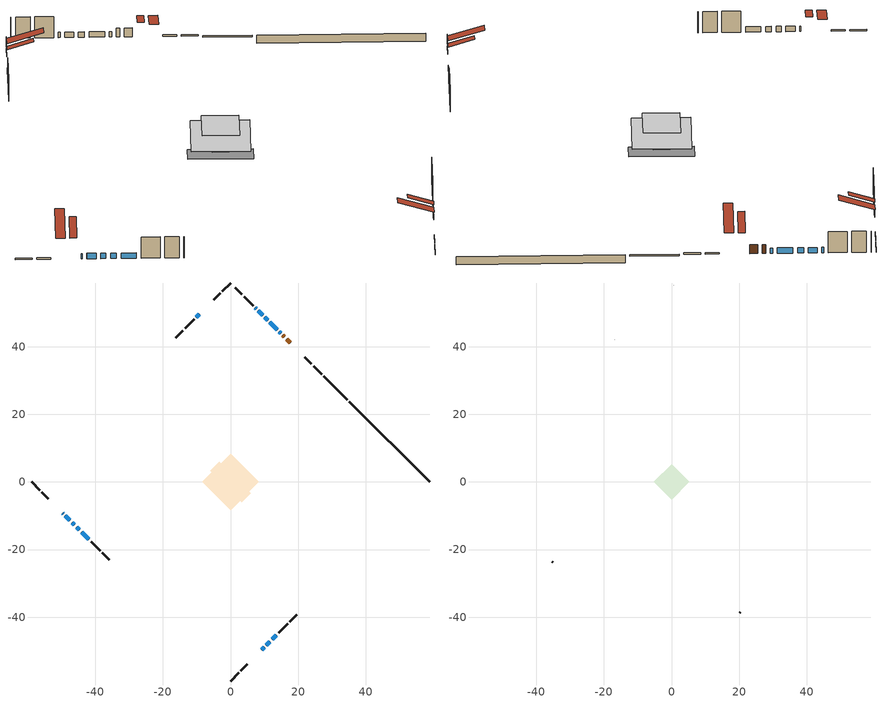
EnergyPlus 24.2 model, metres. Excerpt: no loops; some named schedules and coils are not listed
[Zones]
conditioned space
 floor outside (Floor1 construction): -2.36,0 0,2.36 2.36,0 0,-2.36 z0.15
 floor adiabatic (Floor3 construction): -2.36,0 0,2.36 2.36,0 0,-2.36 z0.15
 floor adiabatic (AdiabaticFloorConstruction): -8.33,0 0,8.33 8.33,0 0,-8.33 z2.59
 floor foundation (Slab1 construction): -5.93,3.33 -3.33,5.93 5.93,-3.33 3.33,-5.93 z-1.68
 floor foundation (Slab2 construction): -2.36,0 0,2.36 2.36,0 0,-2.36 z-0.15
 wall outside (RimJoist1 construction): 0,-58.88 2.38,-56.5 / -58.88,0 -56.5,-2.38 / 0,58.88 -2.38,56.5 / 26.97,31.92 24.58,34.3 z0.15:0.45
 wall outside (RimJoist2 construction): 3.04,-55.85 5,-53.89 / -55.85,-3.04 -53.89,-5 / -3.04,55.85 -5,53.89 / 23.93,34.96 21.97,36.91 z0.15:0.45
 wall outside (AdiabaticWallConstruction 1): 17.68,41.2 16.6,42.28 / 15.95,42.94 15.49,43.39 z0.15:2.18
 wall outside (AdiabaticWallConstruction): -49.6,-9.28 -49.48,-9.4 / 9.28,-49.6 9.97,-48.91 / 10.63,-48.26 11.65,-47.24 / 14.84,44.05 14.49,44.4 / 13.83,45.05 11.65,47.24 / 10.99,47.89 10.17,48.72 / -48.83,-10.06 -47.55,-11.33 / 9.51,49.37 8.24,50.65 / 7.58,51.3 7.35,51.53 / 12.31,-46.58 13.58,-45.3 / -46.9,-11.99 -46.18,-12.7 / -9.28,49.6 -10.13,48.75 / -45.53,-13.36 -44.7,-14.19 / -44.04,-14.84 -41.89,-17 z0.15:1.37
 wall outside (Wall1 construction): 14.24,-44.65 16.89,-42 / -41.23,-17.65 -38.58,-20.31 / -10.79,48.1 -13.44,45.45 / 6.7,52.19 4.05,54.84 z0.15:5.03
 wall outside (Wall2 construction): 17.55,-41.34 19.58,-39.31 / -37.92,-20.96 -35.89,-22.99 / -14.1,44.79 -16.13,42.76 / 3.39,55.5 1.36,57.53 z0.15:5.03
 wall foundation (FoundationWall1 construction): 58.88,0 35.18,23.71 z-1.68:0.15
 wall foundation (FoundationWall2 construction): 34.52,24.36 27.62,31.26 z-0.15:0.15
 window (WindowConstruction 12): -49.6,-9.28 -49.48,-9.4 z0.15:1.37
 window (WindowConstruction 4): 9.28,-49.6 9.97,-48.92 z0.15:1.37
 window (WindowConstruction 5): 10.63,-48.26 11.65,-47.24 z0.15:1.37
 window (WindowConstruction 6): 14.83,44.05 14.49,44.4 z0.15:1.37
 window (WindowConstruction 7): 13.83,45.05 11.65,47.24 z0.15:1.37
 window (WindowConstruction 8): 10.99,47.89 10.17,48.72 z0.15:1.37
 window (WindowConstruction 9): -48.83,-10.06 -47.55,-11.33 z0.15:1.37
 window (WindowConstruction 10): 9.51,49.38 8.24,50.65 z0.15:1.37
 window (WindowConstruction 13): 7.58,51.31 7.35,51.53 z0.15:1.37
 window (WindowConstruction 11): 12.31,-46.58 13.58,-45.31 z0.15:1.37
 window (WindowConstruction): -46.9,-11.99 -46.18,-12.7 z0.15:1.37
 window (WindowConstruction 1): -9.28,49.6 -10.13,48.75 z0.15:1.37
 window (WindowConstruction 2): -45.53,-13.36 -44.7,-14.19 z0.15:1.37
 window (WindowConstruction 3): -44.04,-14.84 -41.89,-17 z0.15:1.37
 door (Door): 17.68,41.2 16.6,42.28 z0.15:2.18
 door (Door 1): 15.95,42.94 15.49,43.39 z0.15:2.18
 ceiling adiabatic (AdiabaticFloorConstruction): 0,-8.33 8.33,0 0,8.33 -8.33,0 z2.59
 roof outside (Roof2 construction): 8.63,-50.26,5.03 4.95,-46.58,6.76 3.98,-47.55,6.76 7.66,-51.23,5.03; -50.26,-8.63,5.03 -46.58,-4.95,6.76 -47.55,-3.98,6.76 -51.23,-7.66,5.03; -8.63,50.26,5.03 -4.95,46.58,6.76 -3.98,47.55,6.76 -7.66,51.23,5.03; 18.34,40.54,5.03 14.66,36.87,6.76 15.63,35.9,6.76 19.31,39.58,5.03
attic - vented
 floor to conditioned space (Floor2 construction Reversed): -5.25,0 0,5.25 5.25,0 0,-5.25 z5.03
 wall outside (Wall3 construction): 20.23,-38.65 20.28,-38.61 / -35.23,-23.65 -35.19,-23.7 / -16.78,42.1 -16.83,42.06 / 0.7,58.18 0.66,58.23 z0.15:5.03
 roof outside (Roof1 construction): 7,-51.89,5.03 1.89,-46.77,7.44 0.54,-48.12,7.44 5.65,-53.23,5.03; -51.89,-7,5.03 -46.77,-1.89,7.44 -48.12,-0.54,7.44 -53.23,-5.65,5.03; -7,51.89,5.03 -1.89,46.77,7.44 -0.54,48.12,7.44 -5.65,53.23,5.03; 19.97,38.92,5.03 14.85,33.81,7.44 16.2,32.46,7.44 21.31,37.57,5.03
[Building]
Building 1: Terrain=Suburbs
[Site:Location]
Sydney AP_NS: Latitude {deg}=46.16; Longitude {deg}=-60.05; Time Zone {hr}=-4; Elevation {m}=62; Keep Site Location Information=Yes
[Site:GroundTemperature:Shallow]
2.62187, 0.93492, 0.799824, 1.60037, 4.8141, 8.01286, 10.786, 12.5427, 12.692, 11.2632, 8.56075, 5.46011
[Site:WaterMainsTemperature]
Calculation Method=Schedule; Temperature Schedule=mains temperature schedule
[Material] Roughness=Rough; Thermal Absorptance=0.9
Name | Thickness {m} | Conductivity {W/m-K} | Density {kg/m3} | Specific Heat {J/kg-K} | Solar Absorptance | Visible Absorptance
asphalt or fiberglass shingles | 0.00635 | 0.162714 | 1121.4 | 1465.45 | 0.4 | 0.4
ceiling loosefill ins | 0.0846667 | 0.0480833 | 16.02 | 1046.75 | 0.7 | 0.7
ceiling stud and cavity | 0.1397 | 0.0917193 | 65.682 | 1177.47 | 0.7 | 0.7
concrete 4.0 in. | 0.1016 | 1.803125 | 2242.8 | 837.4 | 0.7 | 0.7
concrete 8.0 in. | 0.2032 | 1.803125 | 2242.8 | 837.4 | 0.7 | 0.7
door material | 0.04445 | 0.053851 | 512.64 | 1214.23 | 0.7 | 0.7
door material 1 | 0.04445 | 0.188738 | 512.64 | 1214.23 | 0.7 | 0.7
exterior vertical ins | 0.00108814 | 0.029427 | 32.04 | 1214.23 | 0.7 | 0.7
floor covering | 0.0127 | 9.015625 | 54.468 | 1339.84 | 0.6 | 0.6
floor covering 1 | 0.0127 | 0.0433444 | 54.468 | 1339.84 | 0.6 | 0.6
floor rigid ins; wall rigid ins | 0.512978 | 0.029427 | 32.04 | 1214.23 | 0.7 | 0.7
floor stud and cavity | 0.0889 | 0.256934 | 50.32683 | 1063.81 | 0.7 | 0.7
floor stud and cavity 1 | 0.0889 | 0.327416 | 50.32683 | 1063.81 | 0.7 | 0.7
floor stud and cavity 2 | 0.1397 | 1.75129 | 37.0049 | 1207.88 | 0.7 | 0.7
furniture material conditioned space 1 | 0.1524 | 0.115458 | 640.8 | 1214.23 | 0.6 | 0.6
gypsum board | 0.0127 | 0.160291 | 801 | 837.4 | 0.6 | 0.6
osb sheathing 0.5 in. | 0.0127 | 0.115458 | 512.64 | 1214.23 | 0.7 | 0.7
osb sheathing 0.75 in. | 0.01905 | 0.115458 | 512.64 | 1214.23 | 0.7 | 0.7
rim joist stud and cavity | 0.0508 | 0.177588 | 50.32683 | 1063.81 | 0.6 | 0.6
rim joist stud and cavity 1 | 0.0508 | 0.126838 | 50.32683 | 1063.81 | 0.6 | 0.6
roof rigid ins | 0.051816 | 0.029427 | 32.04 | 1214.23 | 0.7 | 0.7
roof stud and cavity | 0.2032 | 2.18629 | 78.34581 | 1123.46 | 0.7 | 0.7
wall stud and cavity | 0.1397 | 0.0943382 | 139.0536 | 1170.24 | 0.7 | 0.7
wall stud and cavity 1 | 0.1397 | 0.0934493 | 139.0536 | 1170.24 | 0.7 | 0.7
wall stud and cavity 2 | 0.0889 | 6.1454 | 50.32683 | 1063.81 | 0.6 | 0.6
wall stud and cavity 3 | 0.0889 | 0.380278 | 52.3479 | 1209.89 | 0.7 | 0.7
wall stud and cavity 4 | 0.0889 | 0.391764 | 83.0341 | 1211.67 | 0.7 | 0.7
wood siding | 0.0254 | 0.102417 | 544.68 | 1172.36 | 0.4 | 0.4
wood siding 1 | 0.00254 | 0.102417 | 544.68 | 1172.36 | 0.4 | 0.4
wood siding 2; wood siding 3; wood siding 4 | 0.0254 | 0.102417 | 544.68 | 1172.36 | 0.7 | 0.7
[WindowMaterial:SimpleGlazingSystem]
Name | U-Factor {W/m2-K} | Solar Heat Gain Coefficient
WindowMaterial | 5.675161 | 0.74
WindowMaterial 1 | 5.71377 | 0.75
WindowMaterial 10 | 2.75156 | 0.41
WindowMaterial 2 | 5.70412 | 0.75
WindowMaterial 3 | 2.77541 | 0.52
WindowMaterial 4 | 2.78052 | 0.55
WindowMaterial 5 | 2.77541 | 0.51
WindowMaterial 6 | 2.765186 | 0.47
WindowMaterial 7 | 2.82821 | 0.59
WindowMaterial 8 | 5.62065 | 0.73
WindowMaterial 9 | 2.72147 | 0.52
[Construction]
AdiabaticFloorConstruction: floor stud and cavity 2, floor rigid ins, osb sheathing 0.75 in., floor covering 1
AdiabaticWallConstruction: wood siding 3, wall rigid ins, wall stud and cavity 3, gypsum board
AdiabaticWallConstruction 1: wood siding 4, wall rigid ins, wall stud and cavity 3, gypsum board
Door: door material
Door 1: door material 1
Floor1 construction: floor stud and cavity, floor covering
Floor2 construction Reversed: gypsum board, ceiling stud and cavity, ceiling loosefill ins
Floor3 construction: floor stud and cavity 1, floor covering
FoundationWall1 construction; FoundationWall2 construction: concrete 8.0 in.
furniture construction conditioned space 1: furniture material conditioned space 1
PartitionWallConstruction: gypsum board, wall stud and cavity 4, gypsum board
RimJoist1 construction: wood siding 2, rim joist stud and cavity
RimJoist2 construction: wood siding 2, rim joist stud and cavity 1
Roof1 construction: asphalt or fiberglass shingles
Roof2 construction: asphalt or fiberglass shingles, roof rigid ins, osb sheathing 0.75 in., roof stud and cavity, gypsum board
Slab1 construction; Slab2 construction: concrete 4.0 in.
Wall1 construction: wood siding, osb sheathing 0.5 in., wall stud and cavity, gypsum board
Wall2 construction: wood siding, osb sheathing 0.5 in., wall stud and cavity 1, gypsum board
Wall3 construction: wood siding 1, wall stud and cavity 2
WindowConstruction: WindowMaterial
WindowConstruction 1: WindowMaterial 1
WindowConstruction 10; WindowConstruction 11; WindowConstruction 9: WindowMaterial 8
WindowConstruction 12: WindowMaterial 9
WindowConstruction 13: WindowMaterial 10
WindowConstruction 2; WindowConstruction 8: WindowMaterial 2
WindowConstruction 3: WindowMaterial 3
WindowConstruction 4: WindowMaterial 4
WindowConstruction 5: WindowMaterial 5
WindowConstruction 6: WindowMaterial 6
WindowConstruction 7: WindowMaterial 7
[Zone] Multiplier=1; Part of Total Floor Area=Yes
Name | Volume {m3}
attic - vented | 21.5505
conditioned space | 425.7
[Space]
Name | Zone | Volume {m3}
attic - vented 1 | attic - vented | 21.5505
conditioned space 1 | conditioned space | 425.7
[ZoneInfiltration:EffectiveLeakageArea]
infil attic - vented 1: Zone or Space=attic - vented 1; Schedule=Always On Discrete; Effective Air Leakage Area {cm2}=1944.35; Stack Coefficient=0.000506695; Wind Coefficient=1.52087e-05
[ZoneMixing]
whole house fan mix: Zone or Space=attic - vented; Schedule=Always On Continuous; Design Flow Rate Calculation Method=Flow/Zone; Design Flow Rate {m3/s}=0; Source Zone or Space=conditioned space
[SurfaceProperty:ExposedFoundationPerimeter] Exposed Perimeter Calculation Method=TotalExposedPerimeter
Name | Total Exposed Perimeter {m}
Slab1 | 33.528
Slab2 | 9.754
[InternalMass] Zone or ZoneList=conditioned space; Space or SpaceList=conditioned space 1
Name | Construction | Surface Area {m2}
furniture mass conditioned space 1 | furniture construction conditioned space 1 | 88.1928
partition wall mass | PartitionWallConstruction | 209.326
[Lights]
interior lighting: Zone or ZoneList or Space or SpaceList=conditioned space 1; Schedule=interior lighting schedule; Design Level Calculation Method=LightingLevel; Lighting Level {W}=343.2; Return Air Fraction=0; Fraction Radiant=0.6; Fraction Visible=0.2; Fraction Replaceable=1
[People]
occupants: Zone or ZoneList or Space or SpaceList=conditioned space 1; Number of People Schedule=occupants schedule; Number of People Calculation Method=People; Number of People=3; Fraction Radiant=0.314171; Sensible Heat Fraction=0.56303; Activity Level Schedule=occupants activity schedule; Carbon Dioxide Generation Rate {m3/s-W}=0; Enable ASHRAE 55 Comfort Warnings=No; Mean Radiant Temperature Calculation Type=EnclosureAveraged
[ElectricEquipment] Zone or ZoneList or Space or SpaceList=conditioned space 1; Design Level Calculation Method=EquipmentLevel
Name | Schedule | Design Level {W} | Fraction Latent | Fraction Radiant | Fraction Lost
clothes dryer | clothes dryer schedule | 140.772 | 0.015 | 0.081 | 0.85
clothes washer | clothes washer schedule | 32.1985 | 0.03 | 0.162 | 0.7
cooking range | cooking range schedule | 215.147 | 0.08 | 0.432 | 0.2
dishwasher | dishwasher schedule | 66.8632 | 0.3 | 0.18 | 0.4
fridge | fridge schedule | 72.9452 | 0 | 0.6 | 0
mech vent house fan | mech vent house fan schedule | 0 | 0 | 0 | 1
mech vent house fan cfis | mech vent house fan cfis schedule | 0 | 0 | 0 | 0
misc plug loads | misc plug loads schedule | 494.7 | 0.045 | 0.513 | 0.1
whole house fan | Always On Discrete | 0 | 0 | 0 | 1
[OtherEquipment] Zone or ZoneList or Space or SpaceList=conditioned space 1; Design Level Calculation Method=EquipmentLevel
Name | Fuel Type | Schedule | Design Level {W} | Fraction Latent | Fraction Radiant | Fraction Lost
clothes dryer 1 | Electricity | clothes dryer schedule | 0 | 0.015 | 0.081 | 0.85
cooking range 1 | Electricity | cooking range schedule | 0 | 0.08 | 0.432 | 0.2
general water use latent | None | general water use schedule | 62.594 | 1 | 0 | 0
general water use sensible | None | general water use schedule | -61.6891 | 0 | 0.6 | 0
mech vent house fan latent load | None | Always On Discrete | 0 | 1 | 0 | 0
mech vent house fan sensible load | None | Always On Discrete | 0 | 0 | 0 | 0
water heater energy adjustment1 | Electricity | Always On Discrete | 0.01 | 0 | 0 | 1
[ZoneInfiltration:DesignFlowRate] Zone or ZoneList or Space or SpaceList=conditioned space 1; Schedule=Always On Discrete; Design Flow Rate Calculation Method=Flow/Zone; Design Flow Rate {m3/s}=0
infil flow; natural vent flow; whole house fan flow
[ZoneControl:Thermostat]
conditioned space Thermostat: Zone or ZoneList=conditioned space; Control Type Schedule=conditioned space Thermostat Schedule; Control 1=conditioned space temperature setpoint; Temperature Difference Between Cutout And Setpoint {deltaC}=0
[ThermostatSetpoint:DualSetpoint]
conditioned space temperature setpoint: Heating Setpoint Temperature Schedule=heating setpoint; Cooling Setpoint Temperature Schedule=cooling setpoint
[AirLoopHVAC:UnitarySystem]
unit heater unitary system: Control Type=Load; Controlling Zone or Thermostat Location=conditioned space; Dehumidification Control Type=None; Availability Schedule=Always On Discrete; Supply Fan=unit heater supply fan; Fan Placement=BlowThrough; Supply Air Fan Operating Mode Schedule=unit heater auto fan schedule; Heating Coil=unit heater htg coil; DX Heating Coil Sizing Ratio=1; Use DOAS DX Cooling Coil=No; Minimum Supply Air Temperature {C}=2; Latent Load Control=SensibleOnlyLoadControl; Cooling Supply Air Flow Rate Method=None; Heating Supply Air Flow Rate Method=SupplyAirFlowRate; Heating Supply Air Flow Rate {m3/s}=0.00141584; No Load Supply Air Flow Rate Method=SupplyAirFlowRate; No Load Supply Air Flow Rate {m3/s}=0; No Load Supply Air Flow Rate Control Set To Low Speed=Yes; Maximum Supply Air Temperature {C}=48.8889; Maximum Outdoor Dry-Bulb Temperature for Supplemental Heater Operation {C}=21; Ancillary On-Cycle Electric Power {W}=0; Ancillary Off-Cycle Electric Power {W}=0
[Zone equipment]
conditioned space: electric baseboard, unit heater unitary system
[Foundation:Kiva] Initial Indoor Air Temperature {C}=18; Wall Depth Below Slab {m}=0.2032
Name | Wall Height Above Grade {m} | Custom Block Material Name 1 | Custom Block Depth 1 {m} | Custom Block X Position 1 {m} | Custom Block Z Position 1 {m}
Foundation Kiva 1 | 0.149992
Foundation Kiva 2 | 0.150023 | exterior vertical ins | 0.300015 | 0.2032 | 0
[Foundation:Kiva:Settings]
Soil Conductivity {W/m-K}=0.849921; Soil Density {kg/m3}=1842.3; Soil Specific Heat {J/kg-K}=418.7; Ground Solar Absorptivity=0.9; Ground Thermal Absorptivity=0.9; Ground Surface Roughness {m}=0.03; Far-Field Width {m}=40; Deep-Ground Boundary Condition=ZeroFlux; Deep-Ground Depth {m}=40; Minimum Cell Dimension {m}=0.2; Maximum Cell Growth Coefficient=3; Simulation Timestep=Timestep
[Exterior:Lights]
exterior lighting: Schedule=exterior lighting schedule; Design Level {W}=75.6
[EnergyManagementSystem:Sensor] Output:Variable or Output:Meter Index Key=conditioned space
Name | Output:Variable or Output:Meter
conditioned_space_clg_unmet_s | Zone Cooling Setpoint Not Met Time
conditioned_space_htg_unmet_s | Zone Heating Setpoint Not Met Time
fridge_tin_s; tin_s; tin_s_1 | Zone Mean Air Temperature
tout_s | Zone Outdoor Air Drybulb Temperature
win_s | Zone Air Humidity Ratio
[Schedule:Constant]
Name | Hourly Value
Always On Continuous; mech vent house fan schedule; mech vent house fan cfis schedule; Always On Discrete | 1
occupants activity schedule | 117.228
fridge schedule; unit heater auto fan schedule | 0
[Schedule:Week:Daily]
interior lighting schedule Week Rule - Jan1-Jan27: interior lighting schedule day, interior lighting schedule day, interior lighting schedule day, interior lighting schedule day, interior lighting schedule day, interior lighting schedule day, interior lighting schedule day, interior lighting schedule default day, interior lighting schedule default day, interior lighting schedule default day, interior lighting schedule default day, interior lighting schedule default day
interior lighting schedule Week Rule - Jan28-Feb3: interior lighting schedule day, interior lighting schedule day, interior lighting schedule day, interior lighting schedule day, interior lighting schedule day 1, interior lighting schedule day 1, interior lighting schedule day 1, interior lighting schedule default day, interior lighting schedule default day, interior lighting schedule default day, interior lighting schedule default day, interior lighting schedule default day
interior lighting schedule Week Rule - Feb4-Feb24: interior lighting schedule day 1, interior lighting schedule day 1, interior lighting schedule day 1, interior lighting schedule day 1, interior lighting schedule day 1, interior lighting schedule day 1, interior lighting schedule day 1, interior lighting schedule default day, interior lighting schedule default day, interior lighting schedule default day, interior lighting schedule default day, interior lighting schedule default day
interior lighting schedule Week Rule - Feb25-Mar3: interior lighting schedule day 1, interior lighting schedule day 1, interior lighting schedule day 1, interior lighting schedule day 1, interior lighting schedule day 2, interior lighting schedule day 2, interior lighting schedule day 2, interior lighting schedule default day, interior lighting schedule default day, interior lighting schedule default day, interior lighting schedule default day, interior lighting schedule default day
interior lighting schedule Week Rule - Mar4-Mar31: interior lighting schedule day 2, interior lighting schedule day 2, interior lighting schedule day 2, interior lighting schedule day 2, interior lighting schedule day 2, interior lighting schedule day 2, interior lighting schedule day 2, interior lighting schedule default day, interior lighting schedule default day, interior lighting schedule default day, interior lighting schedule default day, interior lighting schedule default day
interior lighting schedule Week Rule - Apr1-Apr28: interior lighting schedule day 3, interior lighting schedule day 3, interior lighting schedule day 3, interior lighting schedule day 3, interior lighting schedule day 3, interior lighting schedule day 3, interior lighting schedule day 3, interior lighting schedule default day, interior lighting schedule default day, interior lighting schedule default day, interior lighting schedule default day, interior lighting schedule default day
interior lighting schedule Week Rule - Apr29-May5: interior lighting schedule day 3, interior lighting schedule day 3, interior lighting schedule day 4, interior lighting schedule day 4, interior lighting schedule day 4, interior lighting schedule day 4, interior lighting schedule day 4, interior lighting schedule default day, interior lighting schedule default day, interior lighting schedule default day, interior lighting schedule default day, interior lighting schedule default day
interior lighting schedule Week Rule - May6-May26: interior lighting schedule day 4, interior lighting schedule day 4, interior lighting schedule day 4, interior lighting schedule day 4, interior lighting schedule day 4, interior lighting schedule day 4, interior lighting schedule day 4, interior lighting schedule default day, interior lighting schedule default day, interior lighting schedule default day, interior lighting schedule default day, interior lighting schedule default day
interior lighting schedule Week Rule - May27-Jun2: interior lighting schedule day 4, interior lighting schedule day 4, interior lighting schedule day 4, interior lighting schedule day 4, interior lighting schedule day 4, interior lighting schedule day 5, interior lighting schedule day 5, interior lighting schedule default day, interior lighting schedule default day, interior lighting schedule default day, interior lighting schedule default day, interior lighting schedule default day
interior lighting schedule Week Rule - Jun3-Jun30: interior lighting schedule day 5, interior lighting schedule day 5, interior lighting schedule day 5, interior lighting schedule day 5, interior lighting schedule day 5, interior lighting schedule day 5, interior lighting schedule day 5, interior lighting schedule default day, interior lighting schedule default day, interior lighting schedule default day, interior lighting schedule default day, interior lighting schedule default day
interior lighting schedule Week Rule - Jul1-Jul28: interior lighting schedule day 6, interior lighting schedule day 6, interior lighting schedule day 6, interior lighting schedule day 6, interior lighting schedule day 6, interior lighting schedule day 6, interior lighting schedule day 6, interior lighting schedule default day, interior lighting schedule default day, interior lighting schedule default day, interior lighting schedule default day, interior lighting schedule default day
interior lighting schedule Week Rule - Jul29-Aug4: interior lighting schedule day 6, interior lighting schedule day 6, interior lighting schedule day 6, interior lighting schedule day 7, interior lighting schedule day 7, interior lighting schedule day 7, interior lighting schedule day 7, interior lighting schedule default day, interior lighting schedule default day, interior lighting schedule default day, interior lighting schedule default day, interior lighting schedule default day
interior lighting schedule Week Rule - Aug5-Aug25: interior lighting schedule day 7, interior lighting schedule day 7, interior lighting schedule day 7, interior lighting schedule day 7, interior lighting schedule day 7, interior lighting schedule day 7, interior lighting schedule day 7, interior lighting schedule default day, interior lighting schedule default day, interior lighting schedule default day, interior lighting schedule default day, interior lighting schedule default day
interior lighting schedule Week Rule - Aug26-Sep1: interior lighting schedule day 7, interior lighting schedule day 7, interior lighting schedule day 7, interior lighting schedule day 7, interior lighting schedule day 7, interior lighting schedule day 7, interior lighting schedule day 8, interior lighting schedule default day, interior lighting schedule default day, interior lighting schedule default day, interior lighting schedule default day, interior lighting schedule default day
interior lighting schedule Week Rule - Sep2-Sep29: interior lighting schedule day 8, interior lighting schedule day 8, interior lighting schedule day 8, interior lighting schedule day 8, interior lighting schedule day 8, interior lighting schedule day 8, interior lighting schedule day 8, interior lighting schedule default day, interior lighting schedule default day, interior lighting schedule default day, interior lighting schedule default day, interior lighting schedule default day
interior lighting schedule Week Rule - Sep30-Oct6: interior lighting schedule day 8, interior lighting schedule day 9, interior lighting schedule day 9, interior lighting schedule day 9, interior lighting schedule day 9, interior lighting schedule day 9, interior lighting schedule day 9, interior lighting schedule default day, interior lighting schedule default day, interior lighting schedule default day, interior lighting schedule default day, interior lighting schedule default day
interior lighting schedule Week Rule - Oct7-Oct27: interior lighting schedule day 9, interior lighting schedule day 9, interior lighting schedule day 9, interior lighting schedule day 9, interior lighting schedule day 9, interior lighting schedule day 9, interior lighting schedule day 9, interior lighting schedule default day, interior lighting schedule default day, interior lighting schedule default day, interior lighting schedule default day, interior lighting schedule default day
interior lighting schedule Week Rule - Oct28-Nov3: interior lighting schedule day 9, interior lighting schedule day 9, interior lighting schedule day 9, interior lighting schedule day 9, interior lighting schedule day 10, interior lighting schedule day 10, interior lighting schedule day 10, interior lighting schedule default day, interior lighting schedule default day, interior lighting schedule default day, interior lighting schedule default day, interior lighting schedule default day
interior lighting schedule Week Rule - Nov4-Nov24: interior lighting schedule day 10, interior lighting schedule day 10, interior lighting schedule day 10, interior lighting schedule day 10, interior lighting schedule day 10, interior lighting schedule day 10, interior lighting schedule day 10, interior lighting schedule default day, interior lighting schedule default day, interior lighting schedule default day, interior lighting schedule default day, interior lighting schedule default day
interior lighting schedule Week Rule - Nov25-Dec1: interior lighting schedule day 10, interior lighting schedule day 10, interior lighting schedule day 10, interior lighting schedule day 10, interior lighting schedule day 10, interior lighting schedule day 10, interior lighting schedule day 11, interior lighting schedule default day, interior lighting schedule default day, interior lighting schedule default day, interior lighting schedule default day, interior lighting schedule default day
interior lighting schedule Week Rule - Dec2-Dec31: interior lighting schedule day 11, interior lighting schedule day 11, interior lighting schedule day 11, interior lighting schedule day 11, interior lighting schedule day 11, interior lighting schedule day 11, interior lighting schedule day 11, interior lighting schedule default day, interior lighting schedule default day, interior lighting schedule default day, interior lighting schedule default day, interior lighting schedule default day
occupants schedule Week Rule - Jan1-Dec31: occupants schedule day, occupants schedule day, occupants schedule day, occupants schedule day, occupants schedule day, occupants schedule day, occupants schedule day, occupants schedule default day, occupants schedule default day, occupants schedule default day, occupants schedule default day, occupants schedule default day
clothes dryer schedule Week Rule - Jan1-Dec31: clothes dryer schedule day, clothes dryer schedule day, clothes dryer schedule day, clothes dryer schedule day, clothes dryer schedule day, clothes dryer schedule day, clothes dryer schedule day, clothes dryer schedule default day, clothes dryer schedule default day, clothes dryer schedule default day, clothes dryer schedule default day, clothes dryer schedule default day
clothes washer schedule Week Rule - Jan1-Dec31: clothes washer schedule day, clothes washer schedule day, clothes washer schedule day, clothes washer schedule day, clothes washer schedule day, clothes washer schedule day, clothes washer schedule day, clothes washer schedule default day, clothes washer schedule default day, clothes washer schedule default day, clothes washer schedule default day, clothes washer schedule default day
cooking range schedule Week Rule - Jan1-Dec31: cooking range schedule day, cooking range schedule day, cooking range schedule day, cooking range schedule day, cooking range schedule day, cooking range schedule day, cooking range schedule day, cooking range schedule default day, cooking range schedule default day, cooking range schedule default day, cooking range schedule default day, cooking range schedule default day
dishwasher schedule Week Rule - Jan1-Dec31: dishwasher schedule day, dishwasher schedule day, dishwasher schedule day, dishwasher schedule day, dishwasher schedule day, dishwasher schedule day, dishwasher schedule day, dishwasher schedule default day, dishwasher schedule default day, dishwasher schedule default day, dishwasher schedule default day, dishwasher schedule default day
misc plug loads schedule Week Rule - Jan1-Dec31: misc plug loads schedule day, misc plug loads schedule day, misc plug loads schedule day, misc plug loads schedule day, misc plug loads schedule day, misc plug loads schedule day, misc plug loads schedule day, misc plug loads schedule default day, misc plug loads schedule default day, misc plug loads schedule default day, misc plug loads schedule default day, misc plug loads schedule default day
general water use schedule Week Rule - Jan1-Dec31: general water use schedule day, general water use schedule day, general water use schedule day, general water use schedule day, general water use schedule day, general water use schedule day, general water use schedule day, general water use schedule default day, general water use schedule default day, general water use schedule default day, general water use schedule default day, general water use schedule default day
exterior lighting schedule Week Rule - Jan1-Jan27: exterior lighting schedule day, exterior lighting schedule day, exterior lighting schedule day, exterior lighting schedule day, exterior lighting schedule day, exterior lighting schedule day, exterior lighting schedule day, exterior lighting schedule default day, exterior lighting schedule default day, exterior lighting schedule default day, exterior lighting schedule default day, exterior lighting schedule default day
exterior lighting schedule Week Rule - Jan28-Feb3: exterior lighting schedule day, exterior lighting schedule day, exterior lighting schedule day, exterior lighting schedule day, exterior lighting schedule day 1, exterior lighting schedule day 1, exterior lighting schedule day 1, exterior lighting schedule default day, exterior lighting schedule default day, exterior lighting schedule default day, exterior lighting schedule default day, exterior lighting schedule default day
exterior lighting schedule Week Rule - Feb4-Feb24: exterior lighting schedule day 1, exterior lighting schedule day 1, exterior lighting schedule day 1, exterior lighting schedule day 1, exterior lighting schedule day 1, exterior lighting schedule day 1, exterior lighting schedule day 1, exterior lighting schedule default day, exterior lighting schedule default day, exterior lighting schedule default day, exterior lighting schedule default day, exterior lighting schedule default day
exterior lighting schedule Week Rule - Feb25-Mar3: exterior lighting schedule day 1, exterior lighting schedule day 1, exterior lighting schedule day 1, exterior lighting schedule day 1, exterior lighting schedule day 2, exterior lighting schedule day 2, exterior lighting schedule day 2, exterior lighting schedule default day, exterior lighting schedule default day, exterior lighting schedule default day, exterior lighting schedule default day, exterior lighting schedule default day
exterior lighting schedule Week Rule - Mar4-Mar31: exterior lighting schedule day 2, exterior lighting schedule day 2, exterior lighting schedule day 2, exterior lighting schedule day 2, exterior lighting schedule day 2, exterior lighting schedule day 2, exterior lighting schedule day 2, exterior lighting schedule default day, exterior lighting schedule default day, exterior lighting schedule default day, exterior lighting schedule default day, exterior lighting schedule default day
exterior lighting schedule Week Rule - Apr1-Apr28: exterior lighting schedule day 3, exterior lighting schedule day 3, exterior lighting schedule day 3, exterior lighting schedule day 3, exterior lighting schedule day 3, exterior lighting schedule day 3, exterior lighting schedule day 3, exterior lighting schedule default day, exterior lighting schedule default day, exterior lighting schedule default day, exterior lighting schedule default day, exterior lighting schedule default day
exterior lighting schedule Week Rule - Apr29-May5: exterior lighting schedule day 3, exterior lighting schedule day 3, exterior lighting schedule day 4, exterior lighting schedule day 4, exterior lighting schedule day 4, exterior lighting schedule day 4, exterior lighting schedule day 4, exterior lighting schedule default day, exterior lighting schedule default day, exterior lighting schedule default day, exterior lighting schedule default day, exterior lighting schedule default day
exterior lighting schedule Week Rule - May6-May26: exterior lighting schedule day 4, exterior lighting schedule day 4, exterior lighting schedule day 4, exterior lighting schedule day 4, exterior lighting schedule day 4, exterior lighting schedule day 4, exterior lighting schedule day 4, exterior lighting schedule default day, exterior lighting schedule default day, exterior lighting schedule default day, exterior lighting schedule default day, exterior lighting schedule default day
exterior lighting schedule Week Rule - May27-Jun2: exterior lighting schedule day 4, exterior lighting schedule day 4, exterior lighting schedule day 4, exterior lighting schedule day 4, exterior lighting schedule day 4, exterior lighting schedule day 5, exterior lighting schedule day 5, exterior lighting schedule default day, exterior lighting schedule default day, exterior lighting schedule default day, exterior lighting schedule default day, exterior lighting schedule default day
exterior lighting schedule Week Rule - Jun3-Jun30: exterior lighting schedule day 5, exterior lighting schedule day 5, exterior lighting schedule day 5, exterior lighting schedule day 5, exterior lighting schedule day 5, exterior lighting schedule day 5, exterior lighting schedule day 5, exterior lighting schedule default day, exterior lighting schedule default day, exterior lighting schedule default day, exterior lighting schedule default day, exterior lighting schedule default day
exterior lighting schedule Week Rule - Jul1-Jul28: exterior lighting schedule day 6, exterior lighting schedule day 6, exterior lighting schedule day 6, exterior lighting schedule day 6, exterior lighting schedule day 6, exterior lighting schedule day 6, exterior lighting schedule day 6, exterior lighting schedule default day, exterior lighting schedule default day, exterior lighting schedule default day, exterior lighting schedule default day, exterior lighting schedule default day
exterior lighting schedule Week Rule - Jul29-Aug4: exterior lighting schedule day 6, exterior lighting schedule day 6, exterior lighting schedule day 6, exterior lighting schedule day 7, exterior lighting schedule day 7, exterior lighting schedule day 7, exterior lighting schedule day 7, exterior lighting schedule default day, exterior lighting schedule default day, exterior lighting schedule default day, exterior lighting schedule default day, exterior lighting schedule default day
[Schedule:Year]
interior lighting schedule: interior lighting schedule Week Rule - Jan1-Jan27, 1, 1, 1, 27, interior lighting schedule Week Rule - Jan28-Feb3, 1, 28, 2, 3, interior lighting schedule Week Rule - Feb4-Feb24, 2, 4, 2, 24, interior lighting schedule Week Rule - Feb25-Mar3, 2, 25, 3, 3, interior lighting schedule Week Rule - Mar4-Mar31, 3, 4, 3, 31, interior lighting schedule Week Rule - Apr1-Apr28, 4, 1, 4, 28, interior lighting schedule Week Rule - Apr29-May5, 4, 29, 5, 5, interior lighting schedule Week Rule - May6-May26, 5, 6, 5, 26, interior lighting schedule Week Rule - May27-Jun2, 5, 27, 6, 2, interior lighting schedule Week Rule - Jun3-Jun30, 6, 3, 6, 30, interior lighting schedule Week Rule - Jul1-Jul28, 7, 1, 7, 28, interior lighting schedule Week Rule - Jul29-Aug4, 7, 29, 8, 4, interior lighting schedule Week Rule - Aug5-Aug25, 8, 5, 8, 25, interior lighting schedule Week Rule - Aug26-Sep1, 8, 26, 9, 1, interior lighting schedule Week Rule - Sep2-Sep29, 9, 2, 9, 29, interior lighting schedule Week Rule - Sep30-Oct6, 9, 30, 10, 6, interior lighting schedule Week Rule - Oct7-Oct27, 10, 7, 10, 27, interior lighting schedule Week Rule - Oct28-Nov3, 10, 28, 11, 3, interior lighting schedule Week Rule - Nov4-Nov24, 11, 4, 11, 24, interior lighting schedule Week Rule - Nov25-Dec1, 11, 25, 12, 1, interior lighting schedule Week Rule - Dec2-Dec31, 12, 2, 12, 31
occupants schedule: occupants schedule Week Rule - Jan1-Dec31, 1, 1, 12, 31
clothes dryer schedule: clothes dryer schedule Week Rule - Jan1-Dec31, 1, 1, 12, 31
clothes washer schedule: clothes washer schedule Week Rule - Jan1-Dec31, 1, 1, 12, 31
cooking range schedule: cooking range schedule Week Rule - Jan1-Dec31, 1, 1, 12, 31
dishwasher schedule: dishwasher schedule Week Rule - Jan1-Dec31, 1, 1, 12, 31
misc plug loads schedule: misc plug loads schedule Week Rule - Jan1-Dec31, 1, 1, 12, 31
general water use schedule: general water use schedule Week Rule - Jan1-Dec31, 1, 1, 12, 31
exterior lighting schedule: exterior lighting schedule Week Rule - Jan1-Jan27, 1, 1, 1, 27, exterior lighting schedule Week Rule - Jan28-Feb3, 1, 28, 2, 3, exterior lighting schedule Week Rule - Feb4-Feb24, 2, 4, 2, 24, exterior lighting schedule Week Rule - Feb25-Mar3, 2, 25, 3, 3, exterior lighting schedule Week Rule - Mar4-Mar31, 3, 4, 3, 31, exterior lighting schedule Week Rule - Apr1-Apr28, 4, 1, 4, 28, exterior lighting schedule Week Rule - Apr29-May5, 4, 29, 5, 5, exterior lighting schedule Week Rule - May6-May26, 5, 6, 5, 26, exterior lighting schedule Week Rule - May27-Jun2, 5, 27, 6, 2, exterior lighting schedule Week Rule - Jun3-Jun30, 6, 3, 6, 30, exterior lighting schedule Week Rule - Jul1-Jul28, 7, 1, 7, 28, exterior lighting schedule Week Rule - Jul29-Aug4, 7, 29, 8, 4, exterior lighting schedule Week Rule - Aug5-Aug25, 8, 5, 8, 25, exterior lighting schedule Week Rule - Aug26-Sep1, 8, 26, 9, 1, exterior lighting schedule Week Rule - Sep2-Sep29, 9, 2, 9, 29, exterior lighting schedule Week Rule - Sep30-Oct6, 9, 30, 10, 6, exterior lighting schedule Week Rule - Oct7-Oct27, 10, 7, 10, 27, exterior lighting schedule Week Rule - Oct28-Nov3, 10, 28, 11, 3, exterior lighting schedule Week Rule - Nov4-Nov24, 11, 4, 11, 24, exterior lighting schedule Week Rule - Nov25-Dec1, 11, 25, 12, 1, exterior lighting schedule Week Rule - Dec2-Dec31, 12, 2, 12, 31
[Schedule:Compact]
conditioned space Thermostat Schedule: Through: 12/31, For: AllDays, Until: 24:00, 4
mains temperature schedule: Through: 01/01, For: AllDays, Until: 24:00, 6.99889, Through: 01/02, For: AllDays, Until: 24:00, 6.94278, Through: 01/03, For: AllDays, Until: 24:00, 6.88722, Through: 01/04, For: AllDays, Until: 24:00, 6.83278, Through: 01/05, For: AllDays, Until: 24:00, 6.77944, Through: 01/06, For: AllDays, Until: 24:00, 6.72722, Through: 01/07, For: AllDays, Until: 24:00, 6.67556, Through: 01/08, For: AllDays, Until: 24:00, 6.62444, Through: 01/09, For: AllDays, Until: 24:00, 6.575, Through: 01/10, For: AllDays, Until: 24:00, 6.52611, Through: 01/11, For: AllDays, Until: 24:00, 6.47889, Through: 01/12, For: AllDays, Until: 24:00, 6.43222, Through: 01/13, For: AllDays, Until: 24:00, 6.38611, Through: 01/14, For: AllDays, Until: 24:00, 6.34167, Through: 01/15, For: AllDays, Until: 24:00, 6.29833, Through: 01/16, For: AllDays, Until: 24:00, 6.25556, Through: 01/17, For: AllDays, Until: 24:00, 6.21444, Through: 01/18, For: AllDays, Until: 24:00, 6.17389, Through: 01/19, For: AllDays, Until: 24:00, 6.135, Through: 01/20, For: AllDays, Until: 24:00, 6.09667, Through: 01/21, For: AllDays, Until: 24:00, 6.06, Through: 01/22, For: AllDays, Until: 24:00, 6.02389, Through: 01/23, For: AllDays, Until: 24:00, 5.98944, Through: 01/24, For: AllDays, Until: 24:00, 5.95611, Through: 01/25, For: AllDays, Until: 24:00, 5.92333, Through: 01/26, For: AllDays, Until: 24:00, 5.89222, Through: 01/27, For: AllDays, Until: 24:00, 5.86278, Through: 01/28, For: AllDays, Until: 24:00, 5.83389, Through: 01/29, For: AllDays, Until: 24:00, 5.80611, Through: 01/30, For: AllDays, Until: 24:00, 5.78, Through: 01/31, For: AllDays, Until: 24:00, 5.755, Through: 02/01, For: AllDays, Until: 24:00, 5.73111, Through: 02/02, For: AllDays, Until: 24:00, 5.70833, Through: 02/03, For: AllDays, Until: 24:00, 5.68722, Through: 02/04, For: AllDays, Until: 24:00, 5.66667, Through: 02/05, For: AllDays, Until: 24:00, 5.64778, Through: 02/06, For: AllDays, Until: 24:00, 5.63056, Through: 02/07, For: AllDays, Until: 24:00, 5.61389, Through: 02/08, For: AllDays, Until: 24:00, 5.59889, Through: 02/09, For: AllDays, Until: 24:00, 5.585, Through: 02/10, For: AllDays, Until: 24:00, 5.57278, Through: 02/11, For: AllDays, Until: 24:00, 5.56167, Through: 02/12, For: AllDays, Until: 24:00, 5.55167, Through: 02/13, For: AllDays, Until: 24:00, 5.54278, Through: 02/14, For: AllDays, Until: 24:00, 5.53556, Through: 02/15, For: AllDays, Until: 24:00, 5.52944, Through: 02/16, For: AllDays, Until: 24:00, 5.52444, Through: 02/17, For: AllDays, Until: 24:00, 5.52111, Through: 02/18, For: AllDays, Until: 24:00, 5.51889, Through: 02/19, For: AllDays, Until: 24:00, 5.51833, Through: 02/20, For: AllDays, Until: 24:00, 5.51889, Through: 02/21, For: AllDays, Until: 24:00, 5.52056, Through: 02/22, For: AllDays, Until: 24:00, 5.52333, Through: 02/23, For: AllDays, Until: 24:00, 5.52778, Through: 02/24, For: AllDays, Until: 24:00, 5.53333, Through: 02/25, For: AllDays, Until: 24:00, 5.54056, Through: 02/26, For: AllDays, Until: 24:00, 5.54833, Through: 02/27, For: AllDays, Until: 24:00, 5.55833, Through: 02/28, For: AllDays, Until: 24:00, 5.56889, Through: 03/01, For: AllDays, Until: 24:00, 5.58111, Through: 03/02, For: AllDays, Until: 24:00, 5.59444, Through: 03/03, For: AllDays, Until: 24:00, 5.60889, Through: 03/04, For: AllDays, Until: 24:00, 5.625, Through: 03/05, For: AllDays, Until: 24:00, 5.64222, Through: 03/06, For: AllDays, Until: 24:00, 5.66056, Through: 03/07, For: AllDays, Until: 24:00, 5.68056, Through: 03/08, For: AllDays, Until: 24:00, 5.70167, Through: 03/09, For: AllDays, Until: 24:00, 5.72389, Through: 03/10, For: AllDays, Until: 24:00, 5.74722, Through: 03/11, For: AllDays, Until: 24:00, 5.77167, Through: 03/12, For: AllDays, Until: 24:00, 5.79778, Through: 03/13, For: AllDays, Until: 24:00, 5.825, Through: 03/14, For: AllDays, Until: 24:00, 5.85333, Through: 03/15, For: AllDays, Until: 24:00, 5.88278, Through: 03/16, For: AllDays, Until: 24:00, 5.91333, Through: 03/17, For: AllDays, Until: 24:00, 5.94556, Through: 03/18, For: AllDays, Until: 24:00, 5.97889, Through: 03/19, For: AllDays, Until: 24:00, 6.01278, Through: 03/20, For: AllDays, Until: 24:00, 6.04833, Through: 03/21, For: AllDays, Until: 24:00, 6.085, Through: 03/22, For: AllDays, Until: 24:00, 6.12278, Through: 03/23, For: AllDays, Until: 24:00, 6.16167, Through: 03/24, For: AllDays, Until: 24:00, 6.20167, Through: 03/25, For: AllDays, Until: 24:00, 6.24222, Through: 03/26, For: AllDays, Until: 24:00, 6.28444, Through: 03/27, For: AllDays, Until: 24:00, 6.32778, Through: 03/28, For: AllDays, Until: 24:00, 6.37222, Through: 03/29, For: AllDays, Until: 24:00, 6.41722, Through: 03/30, For: AllDays, Until: 24:00, 6.46389, Through: 03/31, For: AllDays, Until: 24:00, 6.51111, Through: 04/01, For: AllDays, Until: 24:00, 6.55944, Through: 04/02, For: AllDays, Until: 24:00, 6.60889, Through: 04/03, For: AllDays, Until: 24:00, 6.65944, Through: 04/04, For: AllDays, Until: 24:00, 6.71056, Through: 04/05, For: AllDays, Until: 24:00, 6.76278, Through: 04/06, For: AllDays, Until: 24:00, 6.81611, Through: 04/07, For: AllDays, Until: 24:00, 6.87, Through: 04/08, For: AllDays, Until: 24:00, 6.925, Through: 04/09, For: AllDays, Until: 24:00, 6.98111, Through: 04/10, For: AllDays, Until: 24:00, 7.03778, Through: 04/11, For: AllDays, Until: 24:00, 7.09556, Through: 04/12, For: AllDays, Until: 24:00, 7.15389, Through: 04/13, For: AllDays, Until: 24:00, 7.21333, Through: 04/14, For: AllDays, Until: 24:00, 7.27333, Through: 04/15, For: AllDays, Until: 24:00, 7.33389, Through: 04/16, For: AllDays, Until: 24:00, 7.39556, Through: 04/17, For: AllDays, Until: 24:00, 7.45778, Through: 04/18, For: AllDays, Until: 24:00, 7.52111, Through: 04/19, For: AllDays, Until: 24:00, 7.585, Through: 04/20, For: AllDays, Until: 24:00, 7.64944, Through: 04/21, For: AllDays, Until: 24:00, 7.71444, Through: 04/22, For: AllDays, Until: 24:00, 7.78, Through: 04/23, For: AllDays, Until: 24:00, 7.84667, Through: 04/24, For: AllDays, Until: 24:00, 7.91389, Through: 04/25, For: AllDays, Until: 24:00, 7.98111, Through: 04/26, For: AllDays, Until: 24:00, 8.04944, Through: 04/27, For: AllDays, Until: 24:00, 8.11833, Through: 04/28, For: AllDays, Until: 24:00, 8.18778, Through: 04/29, For: AllDays, Until: 24:00, 8.25722, Through: 04/30, For: AllDays, Until: 24:00, 8.32778, Through: 05/01, For: AllDays, Until: 24:00, 8.39833, Through: 05/02, For: AllDays, Until: 24:00, 8.46944, Through: 05/03, For: AllDays, Until: 24:00, 8.54111, Through: 05/04, For: AllDays, Until: 24:00, 8.61333, Through: 05/05, For: AllDays, Until: 24:00, 8.68556, Through: 05/06, For: AllDays, Until: 24:00, 8.75833, Through: 05/07, For: AllDays, Until: 24:00, 8.83167, Through: 05/08, For: AllDays, Until: 24:00, 8.905, Through: 05/09, For: AllDays, Until: 24:00, 8.97889, Through: 05/10, For: AllDays, Until: 24:00, 9.05278, Through: 05/11, For: AllDays, Until: 24:00, 9.12722, Through: 05/12, For: AllDays, Until: 24:00, 9.20167, Through: 05/13, For: AllDays, Until: 24:00, 9.27667, Through: 05/14, For: AllDays, Until: 24:00, 9.35111, Through: 05/15, For: AllDays, Until: 24:00, 9.42611, Through: 05/16, For: AllDays, Until: 24:00, 9.50167, Through: 05/17, For: AllDays, Until: 24:00, 9.57667, Through: 05/18, For: AllDays, Until: 24:00, 9.65222, Through: 05/19, For: AllDays, Until: 24:00, 9.72778, Through: 05/20, For: AllDays, Until: 24:00, 9.80333, Through: 05/21, For: AllDays, Until: 24:00, 9.87889, Through: 05/22, For: AllDays, Until: 24:00, 9.95444, Through: 05/23, For: AllDays, Until: 24:00, 10.0306, Through: 05/24, For: AllDays, Until: 24:00, 10.1061, Through: 05/25, For: AllDays, Until: 24:00, 10.1811, Through: 05/26, For: AllDays, Until: 24:00, 10.2567, Through: 05/27, For: AllDays, Until: 24:00, 10.3322, Through: 05/28, For: AllDays, Until: 24:00, 10.4072, Through: 05/29, For: AllDays, Until: 24:00, 10.4822, Through: 05/30, For: AllDays, Until: 24:00, 10.5572, Through: 05/31, For: AllDays, Until: 24:00, 10.6322, Through: 06/01, For: AllDays, Until: 24:00, 10.7067, Through: 06/02, For: AllDays, Until: 24:00, 10.7806, Through: 06/03, For: AllDays, Until: 24:00, 10.8544, Through: 06/04, For: AllDays, Until: 24:00, 10.9283, Through: 06/05, For: AllDays, Until: 24:00, 11.0017, Through: 06/06, For: AllDays, Until: 24:00, 11.075, Through: 06/07, For: AllDays, Until: 24:00, 11.1478, Through: 06/08, For: AllDays, Until: 24:00, 11.22, Through: 06/09, For: AllDays, Until: 24:00, 11.2922, Through: 06/10, For: AllDays, Until: 24:00, 11.3633, Through: 06/11, For: AllDays, Until: 24:00, 11.4344, Through: 06/12, For: AllDays, Until: 24:00, 11.5056, Through: 06/13, For: AllDays, Until: 24:00, 11.5756, Through: 06/14, For: AllDays, Until: 24:00, 11.6456, Through: 06/15, For: AllDays, Until: 24:00, 11.7144, Through: 06/16, For: AllDays, Until: 24:00, 11.7833, Through: 06/17, For: AllDays, Until: 24:00, 11.8517, Through: 06/18, For: AllDays, Until: 24:00, 11.9189, Through: 06/19, For: AllDays, Until: 24:00, 11.9861, Through: 06/20, For: AllDays, Until: 24:00, 12.0522, Through: 06/21, For: AllDays, Until: 24:00, 12.1178, Through: 06/22, For: AllDays, Until: 24:00, 12.1833, Through: 06/23, For: AllDays, Until: 24:00, 12.2472, Through: 06/24, For: AllDays, Until: 24:00, 12.3111, Through: 06/25, For: AllDays, Until: 24:00, 12.3739, Through: 06/26, For: AllDays, Until: 24:00, 12.4367, Through: 06/27, For: AllDays, Until: 24:00, 12.4978, Through: 06/28, For: AllDays, Until: 24:00, 12.5589, Through: 06/29, For: AllDays, Until: 24:00, 12.6189, Through: 06/30, For: AllDays, Until: 24:00, 12.6778, Through: 07/01, For: AllDays, Until: 24:00, 12.7361, Through: 07/02, For: AllDays, Until: 24:00, 12.7939, Through: 07/03, For: AllDays, Until: 24:00, 12.8506, Through: 07/04, For: AllDays, Until: 24:00, 12.9061, Through: 07/05, For: AllDays, Until: 24:00, 12.9611, Through: 07/06, For: AllDays, Until: 24:00, 13.015, Through: 07/07, For: AllDays, Until: 24:00, 13.0678, Through: 07/08, For: AllDays, Until: 24:00, 13.12, Through: 07/09, For: AllDays, Until: 24:00, 13.1711, Through: 07/10, For: AllDays, Until: 24:00, 13.2217, Through: 07/11, For: AllDays, Until: 24:00, 13.2711, Through: 07/12, For: AllDays, Until: 24:00, 13.3189, Through: 07/13, For: AllDays, Until: 24:00, 13.3661, Through: 07/14, For: AllDays, Until: 24:00, 13.4128, Through: 07/15, For: AllDays, Until: 24:00, 13.4578, Through: 07/16, For: AllDays, Until: 24:00, 13.5017, Through: 07/17, For: AllDays, Until: 24:00, 13.545, Through: 07/18, For: AllDays, Until: 24:00, 13.5867, Through: 07/19, For: AllDays, Until: 24:00, 13.6278, Through: 07/20, For: AllDays, Until: 24:00, 13.6678, Through: 07/21, For: AllDays, Until: 24:00, 13.7061, Through: 07/22, For: AllDays, Until: 24:00, 13.7439, Through: 07/23, For: AllDays, Until: 24:00, 13.7806, Through: 07/24, For: AllDays, Until: 24:00, 13.8156, Through: 07/25, For: AllDays, Until: 24:00, 13.85, Through: 07/26, For: AllDays, Until: 24:00, 13.8828, Through: 07/27, For: AllDays, Until: 24:00, 13.9144, Through: 07/28, For: AllDays, Until: 24:00, 13.945, Through: 07/29, For: AllDays, Until: 24:00, 13.9744, Through: 07/30, For: AllDays, Until: 24:00, 14.0028, Through: 07/31, For: AllDays, Until: 24:00, 14.0294, Through: 08/01, For: AllDays, Until: 24:00, 14.0556, Through: 08/02, For: AllDays, Until: 24:00, 14.08, Through: 08/03, For: AllDays, Until: 24:00, 14.1033, Through: 08/04, For: AllDays, Until: 24:00, 14.1256, Through: 08/05, For: AllDays, Until: 24:00, 14.1461, Through: 08/06, For: AllDays, Until: 24:00, 14.1656, Through: 08/07, For: AllDays, Until: 24:00, 14.1839, Through: 08/08, For: AllDays, Until: 24:00, 14.2011, Through: 08/09, For: AllDays, Until: 24:00, 14.2172, Through: 08/10, For: AllDays, Until: 24:00, 14.2317, Through: 08/11, For: AllDays, Until: 24:00, 14.2444, Through: 08/12, For: AllDays, Until: 24:00, 14.2567, Through: 08/13, For: AllDays, Until: 24:00, 14.2672, Through: 08/14, For: AllDays, Until: 24:00, 14.2767, Through: 08/15, For: AllDays, Until: 24:00, 14.2844, Through: 08/16, For: AllDays, Until: 24:00, 14.2917, Through: 08/17, For: AllDays, Until: 24:00, 14.2972, Through: 08/18, For: AllDays, Until: 24:00, 14.3011, Through: 08/19, For: AllDays, Until: 24:00, 14.3039, Through: 08/20, For: AllDays, Until: 24:00, 14.3056, Through: 08/21, For: AllDays, Until: 24:00, 14.3061, Through: 08/22, For: AllDays, Until: 24:00, 14.305, Through: 08/23, For: AllDays, Until: 24:00, 14.3028, Through: 08/24, For: AllDays, Until: 24:00, 14.2989, Through: 08/25, For: AllDays, Until: 24:00, 14.2939, Through: 08/26, For: AllDays, Until: 24:00, 14.2878, Through: 08/27, For: AllDays, Until: 24:00, 14.28, Through: 08/28, For: AllDays, Until: 24:00, 14.2717, Through: 08/29, For: AllDays, Until: 24:00, 14.2611, Through: 08/30, For: AllDays, Until: 24:00, 14.25, Through: 08/31, For: AllDays, Until: 24:00, 14.2372, Through: 09/01, For: AllDays, Until: 24:00, 14.2233, Through: 09/02, For: AllDays, Until: 24:00, 14.2083, Through: 09/03, For: AllDays, Until: 24:00, 14.1917, Through: 09/04, For: AllDays, Until: 24:00, 14.1739, Through: 09/05, For: AllDays, Until: 24:00, 14.155, Through: 09/06, For: AllDays, Until: 24:00, 14.1344, Through: 09/07, For: AllDays, Until: 24:00, 14.1128, Through: 09/08, For: AllDays, Until: 24:00, 14.09, Through: 09/09, For: AllDays, Until: 24:00, 14.0661, Through: 09/10, For: AllDays, Until: 24:00, 14.0411, Through: 09/11, For: AllDays, Until: 24:00, 14.0144, Through: 09/12, For: AllDays, Until: 24:00, 13.9867, Through: 09/13, For: AllDays, Until: 24:00, 13.9578, Through: 09/14, For: AllDays, Until: 24:00, 13.9278, Through: 09/15, For: AllDays, Until: 24:00, 13.8967, Through: 09/16, For: AllDays, Until: 24:00, 13.8639, Through: 09/17, For: AllDays, Until: 24:00, 13.8306, Through: 09/18, For: AllDays, Until: 24:00, 13.7956, Through: 09/19, For: AllDays, Until: 24:00, 13.7594, Through: 09/20, For: AllDays, Until: 24:00, 13.7228, Through: 09/21, For: AllDays, Until: 24:00, 13.6844, Through: 09/22, For: AllDays, Until: 24:00, 13.645, Through: 09/23, For: AllDays, Until: 24:00, 13.6044, Through: 09/24, For: AllDays, Until: 24:00, 13.5628, Through: 09/25, For: AllDays, Until: 24:00, 13.5206, Through: 09/26, For: AllDays, Until: 24:00, 13.4767, Through: 09/27, For: AllDays, Until: 24:00, 13.4322, Through: 09/28, For: AllDays, Until: 24:00, 13.3861, Through: 09/29, For: AllDays, Until: 24:00, 13.3394, Through: 09/30, For: AllDays, Until: 24:00, 13.2917, Through: 10/01, For: AllDays, Until: 24:00, 13.2428, Through: 10/02, For: AllDays, Until: 24:00, 13.1928, Through: 10/03, For: AllDays, Until: 24:00, 13.1422, Through: 10/04, For: AllDays, Until: 24:00, 13.0906, Through: 10/05, For: AllDays, Until: 24:00, 13.0378, Through: 10/06, For: AllDays, Until: 24:00, 12.9844, Through: 10/07, For: AllDays, Until: 24:00, 12.9294, Through: 10/08, For: AllDays, Until: 24:00, 12.8744, Through: 10/09, For: AllDays, Until: 24:00, 12.8178, Through: 10/10, For: AllDays, Until: 24:00, 12.7611, Through: 10/11, For: AllDays, Until: 24:00, 12.7028, Through: 10/12, For: AllDays, Until: 24:00, 12.6439, Through: 10/13, For: AllDays, Until: 24:00, 12.5844, Through: 10/14, For: AllDays, Until: 24:00, 12.5239, Through: 10/15, For: AllDays, Until: 24:00, 12.4628, Through: 10/16, For: AllDays, Until: 24:00, 12.4011, Through: 10/17, For: AllDays, Until: 24:00, 12.3383, Through: 10/18, For: AllDays, Until: 24:00, 12.275, Through: 10/19, For: AllDays, Until: 24:00, 12.2106, Through: 10/20, For: AllDays, Until: 24:00, 12.1461, Through: 10/21, For: AllDays, Until: 24:00, 12.0806, Through: 10/22, For: AllDays, Until: 24:00, 12.0144, Through: 10/23, For: AllDays, Until: 24:00, 11.9478, Through: 10/24, For: AllDays, Until: 24:00, 11.8806, Through: 10/25, For: AllDays, Until: 24:00, 11.8128, Through: 10/26, For: AllDays, Until: 24:00, 11.7439, Through: 10/27, For: AllDays, Until: 24:00, 11.675, Through: 10/28, For: AllDays, Until: 24:00, 11.6056, Through: 10/29, For: AllDays, Until: 24:00, 11.5356, Through: 10/30, For: AllDays, Until: 24:00, 11.465, Through: 10/31, For: AllDays, Until: 24:00, 11.3939, Through: 11/01, For: AllDays, Until: 24:00, 11.3228, Through: 11/02, For: AllDays, Until: 24:00, 11.2511, Through: 11/03, For: AllDays, Until: 24:00, 11.1789, Through: 11/04, For: AllDays, Until: 24:00, 11.1061, Through: 11/05, For: AllDays, Until: 24:00, 11.0333, Through: 11/06, For: AllDays, Until: 24:00, 10.96, Through: 11/07, For: AllDays, Until: 24:00, 10.8861, Through: 11/08, For: AllDays, Until: 24:00, 10.8122, Through: 11/09, For: AllDays, Until: 24:00, 10.7383, Through: 11/10, For: AllDays, Until: 24:00, 10.6639, Through: 11/11, For: AllDays, Until: 24:00, 10.5894, Through: 11/12, For: AllDays, Until: 24:00, 10.5144, Through: 11/13, For: AllDays, Until: 24:00, 10.4394, Through: 11/14, For: AllDays, Until: 24:00, 10.3644, Through: 11/15, For: AllDays, Until: 24:00, 10.2889, Through: 11/16, For: AllDays, Until: 24:00, 10.2139, Through: 11/17, For: AllDays, Until: 24:00, 10.1383, Through: 11/18, For: AllDays, Until: 24:00, 10.0628, Through: 11/19, For: AllDays, Until: 24:00, 9.98722, Through: 11/20, For: AllDays, Until: 24:00, 9.91167, Through: 11/21, For: AllDays, Until: 24:00, 9.83611, Through: 11/22, For: AllDays, Until: 24:00, 9.76, Through: 11/23, For: AllDays, Until: 24:00, 9.68444, Through: 11/24, For: AllDays, Until: 24:00, 9.60944, Through: 11/25, For: AllDays, Until: 24:00, 9.53389, Through: 11/26, For: AllDays, Until: 24:00, 9.45833, Through: 11/27, For: AllDays, Until: 24:00, 9.38333, Through: 11/28, For: AllDays, Until: 24:00, 9.30833, Through: 11/29, For: AllDays, Until: 24:00, 9.23389, Through: 11/30, For: AllDays, Until: 24:00, 9.15889, Through: 12/01, For: AllDays, Until: 24:00, 9.08444, Through: 12/02, For: AllDays, Until: 24:00, 9.01056, Through: 12/03, For: AllDays, Until: 24:00, 8.93667, Through: 12/04, For: AllDays, Until: 24:00, 8.86333, Through: 12/05, For: AllDays, Until: 24:00, 8.79, Through: 12/06, For: AllDays, Until: 24:00, 8.71667, Through: 12/07, For: AllDays, Until: 24:00, 8.64444, Through: 12/08, For: AllDays, Until: 24:00, 8.57222, Through: 12/09, For: AllDays, Until: 24:00, 8.5, Through: 12/10, For: AllDays, Until: 24:00, 8.42889, Through: 12/11, For: AllDays, Until: 24:00, 8.35778, Through: 12/12, For: AllDays, Until: 24:00, 8.28722, Through: 12/13, For: AllDays, Until: 24:00, 8.21722, Through: 12/14, For: AllDays, Until: 24:00, 8.14778, Through: 12/15, For: AllDays, Until: 24:00, 8.07889, Through: 12/16, For: AllDays, Until: 24:00, 8.01056, Through: 12/17, For: AllDays, Until: 24:00, 7.94278, Through: 12/18, For: AllDays, Until: 24:00, 7.87556, Through: 12/19, For: AllDays, Until: 24:00, 7.80889, Through: 12/20, For: AllDays, Until: 24:00, 7.74278, Through: 12/21, For: AllDays, Until: 24:00, 7.67722, Through: 12/22, For: AllDays, Until: 24:00, 7.61222, Through: 12/23, For: AllDays, Until: 24:00, 7.54833, Through: 12/24, For: AllDays, Until: 24:00, 7.485, Through: 12/25, For: AllDays, Until: 24:00, 7.42222, Through: 12/26, For: AllDays, Until: 24:00, 7.36, Through: 12/27, For: AllDays, Until: 24:00, 7.29889, Through: 12/28, For: AllDays, Until: 24:00, 7.23889, Through: 12/29, For: AllDays, Until: 24:00, 7.17889, Through: 12/30, For: AllDays, Until: 24:00, 7.12056, Through: 12/31, For: AllDays, Until: 24:00, 7.06222
